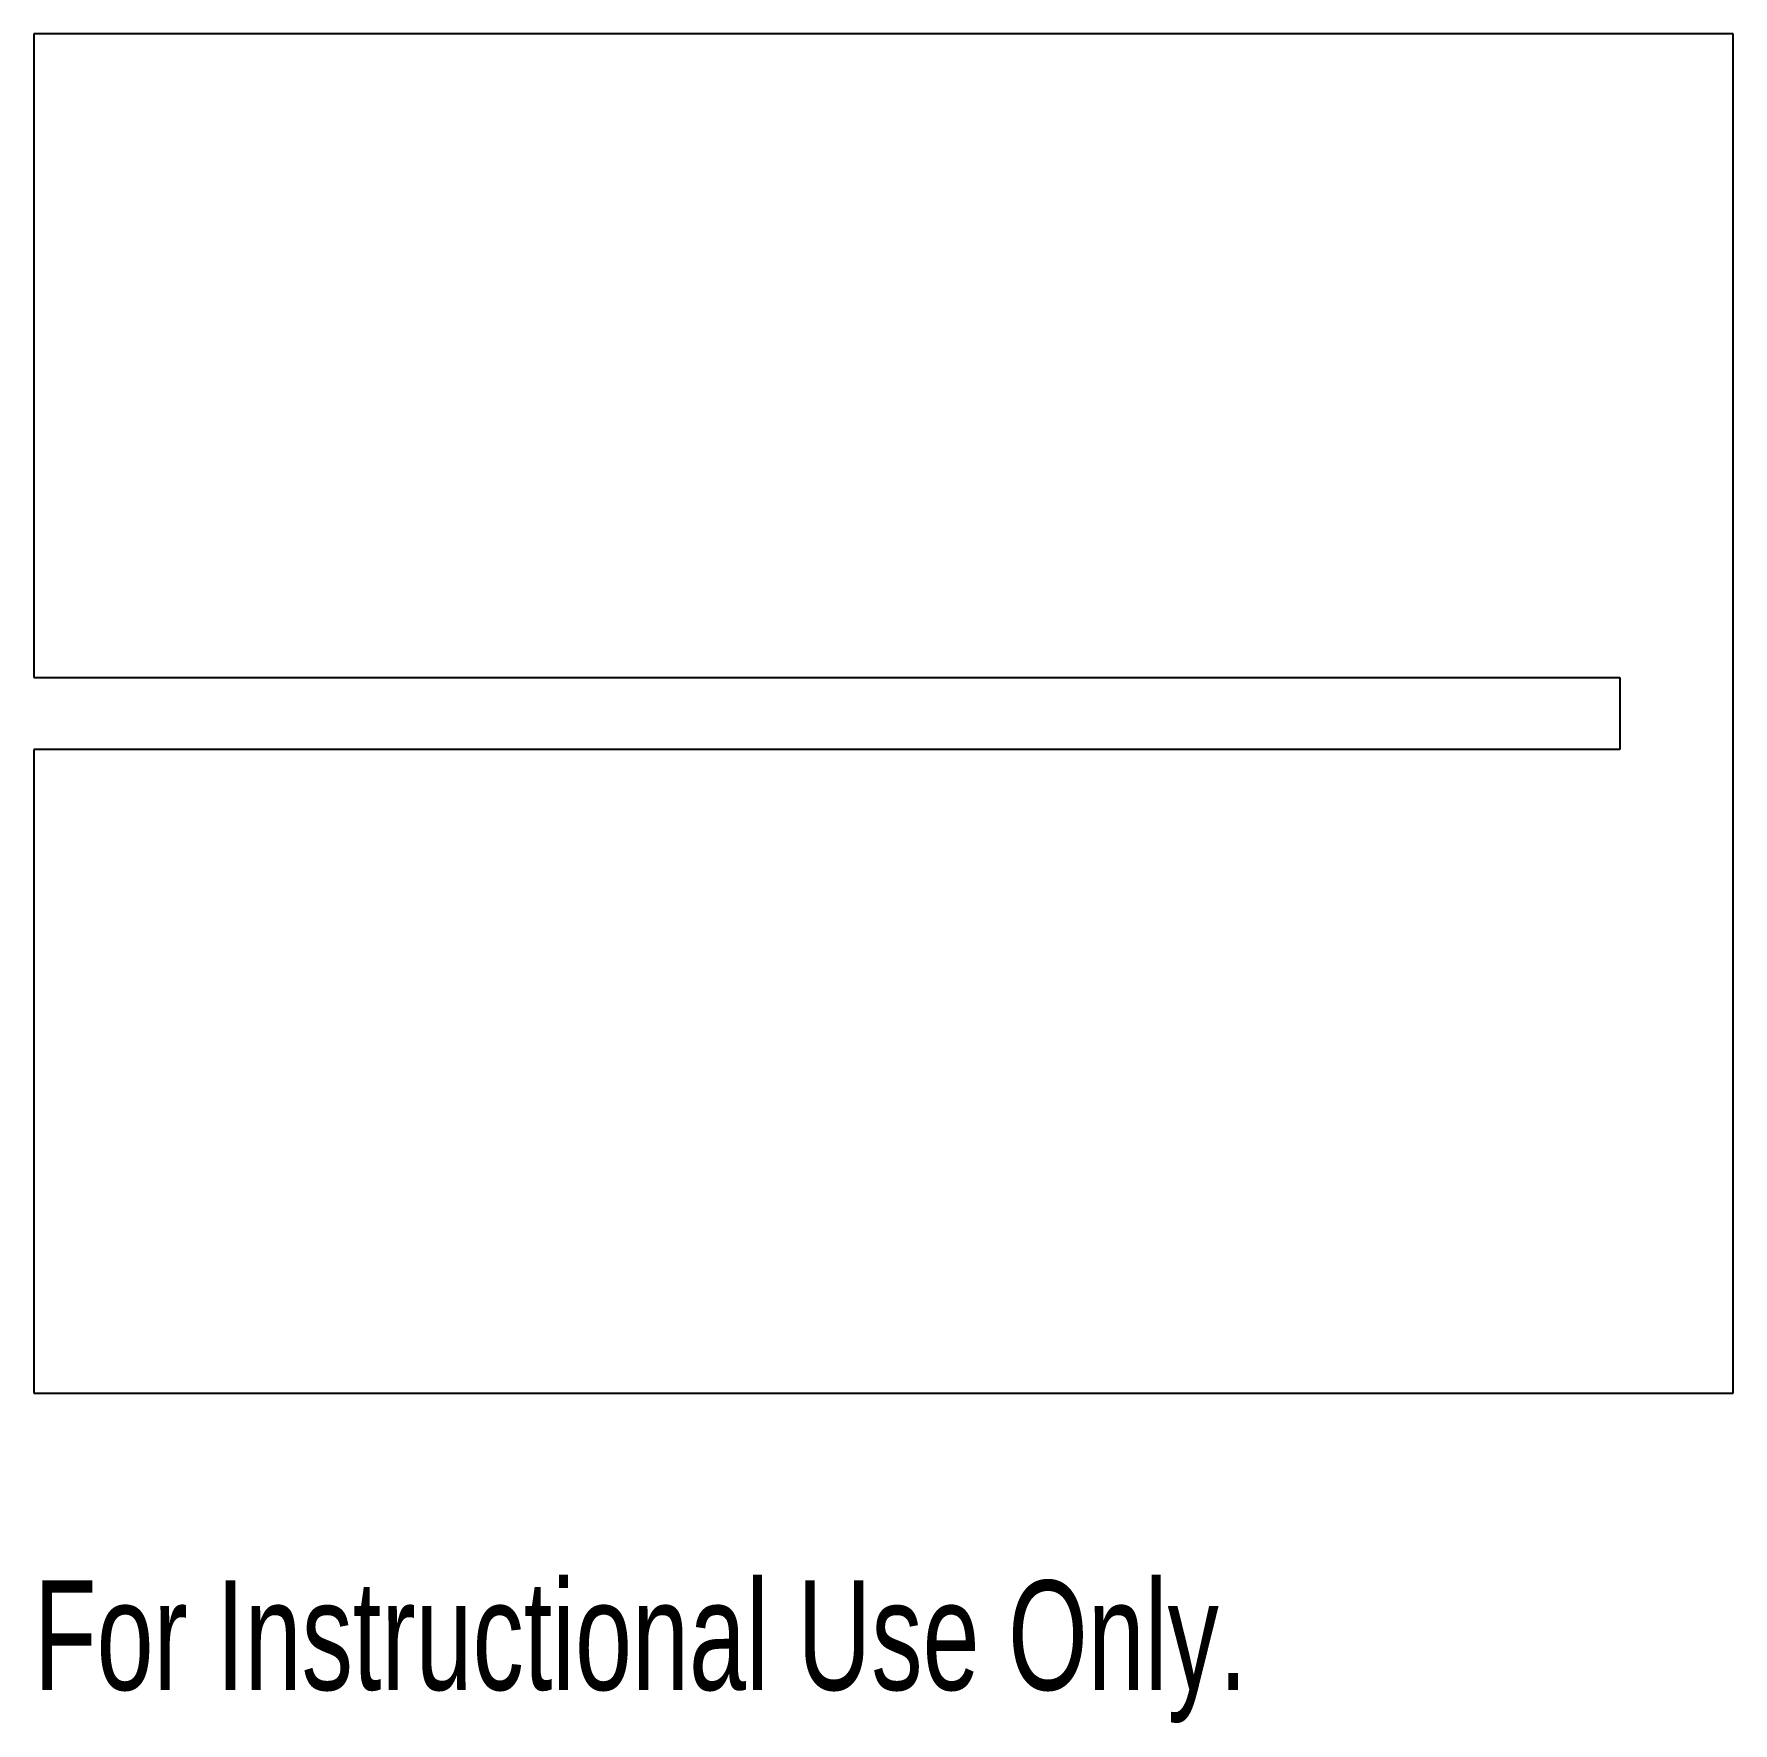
# Model space of a CAD drawing. Header units: millimetres. Extents: x -35 to 40, y -44.6 to 30.
import ezdxf

# ---------------------------------------------------------------- set-up
doc = ezdxf.new("R2010")
doc.units = ezdxf.units.MM
doc.styles.add('SLDTEXTSTYLE0', font='TXT', dxfattribs={"width": 0.7})

msp = doc.modelspace()

# ---------------------------------------------------------------- linework, layer by layer
at = {"color": 7, "linetype": 'Continuous', "lineweight": 25}
for p, q in [((-35, 30), (-35, 1.587)), ((40, 30), (-35, 30)), ((40, -30), (40, 30)), ((-35, 1.587), (35, 1.587)), ((35, 1.587), (35, -1.587)), ((35, -1.587), (-35, -1.587)), ((-35, -1.587), (-35, -30)), ((-35, -30), (40, -30))]:
    msp.add_line(p, q, dxfattribs=at)

# ---------------------------------------------------------------- texts
at = {"color": 7, "linetype": 'Continuous', "insert": (-35, -38.27), "char_height": 4.83362, "attachment_point": 1, "style": 'SLDTEXTSTYLE0'}
msp.add_mtext('For Instructional Use Only.', dxfattribs=at)

doc.saveas('drawing.dxf')
